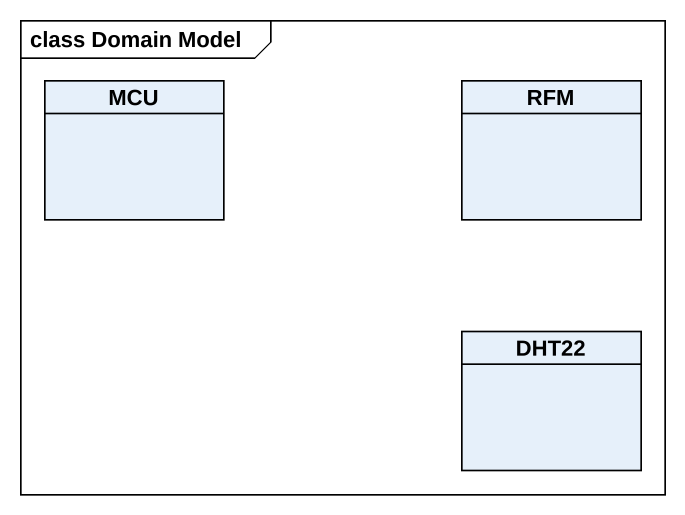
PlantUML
@startuml
mainframe class Domain Model
hide circle
hide empty members
class MCU
class RFM
class DHT22
@enduml
